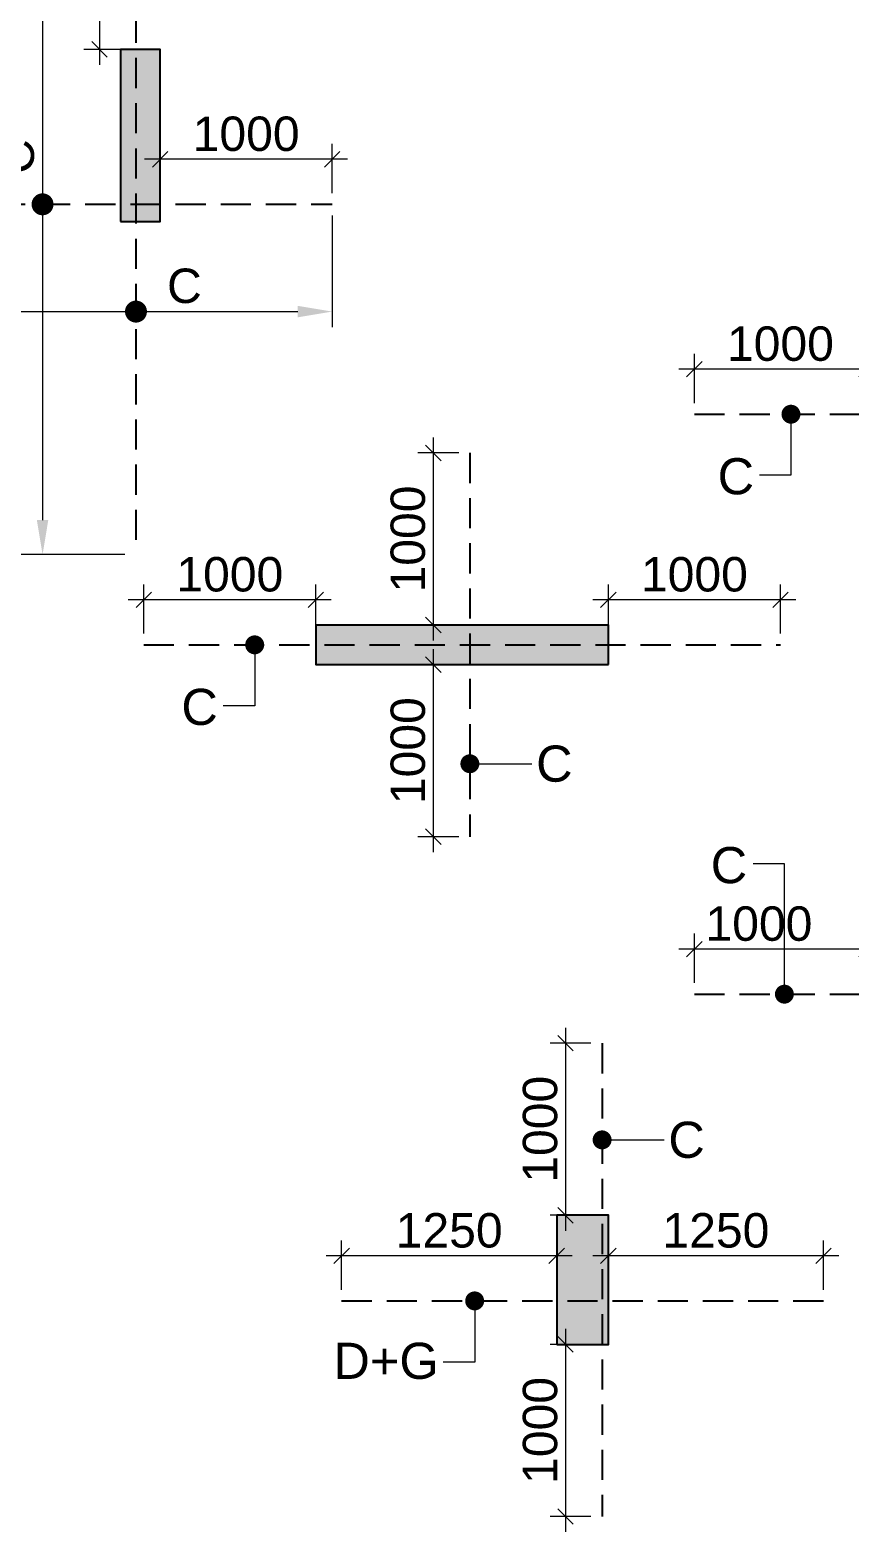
# Model space of a CAD drawing. Header units: millimetres. Extents: x 1123469 to 1752051, y -126924 to 196924.
# Drawn here: x 1480788 to 1485553, y 142484 to 151212 of the extents above; entities that cross this region are included whole.
import ezdxf

# ---------------------------------------------------------------- set-up
doc = ezdxf.new("R2010")
doc.units = ezdxf.units.MM
doc.header["$LTSCALE"] = 500
doc.header["$MEASUREMENT"] = 0
doc.header["$PDMODE"] = 34
doc.linetypes.add('CONTINOUS', pattern=[0])
doc.linetypes.add('HIDDEN', pattern=[0.375, 0.25, -0.125])
doc.layers.get('Defpoints').update_dxf_attribs({"lineweight": 0})
for name, color, linetype, lineweight in [('ARWO', 1, 'Continuous', 18), ('CUT OUT', 1, 'Continuous', 13), ('dim-M', 1, 'Continuous', 15), ('TOWER COL HATCH', 253, 'Continuous', 20)]:
    doc.layers.add(name, color=color, linetype=linetype, lineweight=lineweight)
for name, color, linetype in [('COL. DIM', 3, 'Continuous'), ('reinf.', 4, 'Continuous'), ('TEXT 1', 1, 'Continuous'), ('TOWER AREA COLUMN.', 6, 'Continuous')]:
    doc.layers.add(name, color=color, linetype=linetype)
doc.styles.add('3mm', font='arial.ttf')
doc.dimstyles.new('PARAMVEER', dxfattribs={"dimtxt": 200, "dimasz": 100, "dimexe": 0, "dimexo": 25, "dimgap": 10, "dimtad": 1, "dimdec": 0, "dimrnd": 5, "dimzin": 0, "dimdsep": 46, "dimtxsty": '3mm', "dimblk": 'OBLIQUE', "dimcen": 0.09, "dimdle": 75, "dimclrd": 1, "dimclre": 1, "dimclrt": 3, "dimadec": 0, "dimazin": 0, "dimtfac": 1, "dimtdec": 0, "dimtmove": 1, "dimatfit": 3, "dimfxl": 100, "dimtolj": 1, "dimtzin": 0, "dimlwd": 18, "dimlwe": 5, "dimarcsym": 0})
doc.dimstyles.new('PARAMVEER BEAM', dxfattribs={"dimtxt": 200, "dimasz": 100, "dimexe": 0, "dimexo": 0, "dimgap": 10, "dimtad": 1, "dimdec": 0, "dimzin": 0, "dimdsep": 46, "dimtxsty": '3mm', "dimblk": 'ARCHTICK', "dimcen": 0.09, "dimdle": 75, "dimclrd": 1, "dimclre": 1, "dimclrt": 3, "dimadec": 0, "dimazin": 0, "dimtfac": 1, "dimtdec": 0, "dimtmove": 1, "dimatfit": 3, "dimfxl": 100, "dimtolj": 1, "dimtzin": 0, "dimlwd": 18, "dimlwe": 5, "dimarcsym": 0})

# ---------------------------------------------------------------- blocks, each defined once
blk = doc.blocks.new('3tgra')
at = {"layer": 'TOWER COL HATCH'}
h = blk.add_hatch(color=253, dxfattribs=at)
h.dxf.hatch_style = 1
h.paths.add_polyline_path([(1383490.6, 87076.6), (1383720.6, 87076.6), (1383720.6, 88076.6), (1383490.6, 88076.6)])
h = blk.add_hatch(color=253, dxfattribs=at)
h.dxf.hatch_style = 1
h.paths.add_polyline_path([(1386325.6, 84501.6), (1386325.6, 84731.6), (1384625.6, 84731.6), (1384625.6, 84501.6)])
h = blk.add_hatch(color=253, dxfattribs=at)
h.dxf.hatch_style = 1
h.paths.add_polyline_path([(1386025.6, 80551.7), (1386325.6, 80551.7), (1386325.6, 81301.7), (1386025.6, 81301.7)])
at = {"layer": 'TOWER AREA COLUMN.', "color": 4}
for points in [[(1383490.6, 87076.6), (1383720.6, 87076.6), (1383720.6, 88076.6), (1383490.6, 88076.6)], [(1386325.6, 84501.6), (1386325.6, 84731.6), (1384625.6, 84731.6), (1384625.6, 84501.6)], [(1386025.6, 80551.7), (1386325.6, 80551.7), (1386325.6, 81301.7), (1386025.6, 81301.7)]]:
    blk.add_lwpolyline(points, close=True, dxfattribs=at)
blk = doc.blocks.new('_Oblique')
at = {"color": 0, "linetype": 'ByBlock', "lineweight": -2}
blk.add_line((-0.5, -0.5), (0.5, 0.5), dxfattribs=at)
blk = doc.blocks.new('*D256')
at = {"layer": 'COL. DIM', "color": 1, "lineweight": 18, "ltscale": 10, "transparency": 16777216}
blk.add_line((1480266.4, 149254.1), (1480266.4, 148074.1), dxfattribs=at)
at = {"layer": 'COL. DIM', "color": 1, "linetype": 'CONTINOUS', "lineweight": 5, "ltscale": 10, "transparency": 16777216}
for p, q in [((1479779.2, 149164.1), (1480356.4, 149164.1)), ((1481339, 148164.1), (1480176.4, 148164.1))]:
    blk.add_line(p, q, dxfattribs=at)
at = {"layer": 'Defpoints', "color": 0, "ltscale": 10, "transparency": 16777216}
for p in [(1479714.2, 149164.1), (1480266.4, 148164.1), (1481404, 148164.1)]:
    blk.add_point(p, dxfattribs=at)
at = {"layer": 'COL. DIM', "color": 1, "lineweight": 18, "ltscale": 10, "transparency": 16777216, "xscale": 90, "yscale": 90, "zscale": 90}
for p, rotation in [((1480266.4, 149164.1), 90), ((1480266.4, 148164.1), 270)]:
    blk.add_blockref('_Oblique', p, dxfattribs=dict(at, rotation=rotation))
at = {"layer": 'COL. DIM', "color": 3, "ltscale": 10, "transparency": 16777216, "insert": (1480119.3, 148664.1), "char_height": 200, "attachment_point": 5, "rotation": 90, "style": '3mm'}
blk.add_mtext('\\A1;1000', dxfattribs=at)
blk = doc.blocks.new('*D257')
at = {"layer": 'COL. DIM', "color": 1, "linetype": 'CONTINOUS', "lineweight": 5, "ltscale": 10, "transparency": 16777216}
for p, q in [((1481544.2, 150263.9), (1481544.2, 150550.5)), ((1482544.2, 150263.9), (1482544.2, 150550.5))]:
    blk.add_line(p, q, dxfattribs=at)
at = {"layer": 'COL. DIM', "color": 1, "lineweight": 18, "ltscale": 10, "transparency": 16777216}
blk.add_line((1482634.2, 150460.5), (1481454.2, 150460.5), dxfattribs=at)
at = {"layer": 'Defpoints', "color": 0, "ltscale": 10, "transparency": 16777216}
for p in [(1481544.2, 150460.5), (1481544.2, 150198.9), (1482544.2, 150198.9)]:
    blk.add_point(p, dxfattribs=at)
at = {"layer": 'COL. DIM', "color": 1, "lineweight": 18, "ltscale": 10, "transparency": 16777216, "xscale": 90, "yscale": 90, "zscale": 90, "rotation": 180}
blk.add_blockref('_Oblique', (1481544.2, 150460.5), dxfattribs=at)
at = {"layer": 'COL. DIM', "color": 1, "lineweight": 18, "ltscale": 10, "transparency": 16777216, "xscale": 90, "yscale": 90, "zscale": 90}
blk.add_blockref('_Oblique', (1482544.2, 150460.5), dxfattribs=at)
at = {"layer": 'COL. DIM', "color": 3, "ltscale": 10, "transparency": 16777216, "insert": (1482044.2, 150607.6), "char_height": 200, "attachment_point": 5, "style": '3mm'}
blk.add_mtext('\\A1;1000', dxfattribs=at)
blk = doc.blocks.new('*D258')
at = {"layer": 'COL. DIM', "color": 1, "lineweight": 18, "ltscale": 10, "transparency": 16777216}
blk.add_line((1481191.6, 152189.1), (1481191.6, 151009.1), dxfattribs=at)
at = {"layer": 'COL. DIM', "color": 1, "linetype": 'CONTINOUS', "lineweight": 5, "ltscale": 10, "transparency": 16777216}
for p, q in [((1481339, 152099.1), (1481101.6, 152099.1)), ((1481339, 151099.1), (1481101.6, 151099.1))]:
    blk.add_line(p, q, dxfattribs=at)
at = {"layer": 'Defpoints', "color": 0, "ltscale": 10, "transparency": 16777216}
for p in [(1481404, 152099.1), (1481191.6, 151099.1), (1481404, 151099.1)]:
    blk.add_point(p, dxfattribs=at)
at = {"layer": 'COL. DIM', "color": 1, "lineweight": 18, "ltscale": 10, "transparency": 16777216, "xscale": 90, "yscale": 90, "zscale": 90}
for p, rotation in [((1481191.6, 152099.1), 90), ((1481191.6, 151099.1), 270)]:
    blk.add_blockref('_Oblique', p, dxfattribs=dict(at, rotation=rotation))
at = {"layer": 'COL. DIM', "color": 3, "ltscale": 10, "transparency": 16777216, "insert": (1481044.5, 151664.9), "char_height": 200, "attachment_point": 5, "rotation": 90, "style": '3mm'}
blk.add_mtext('\\A1;1000', dxfattribs=at)
blk = doc.blocks.new('*D260')
at = {"layer": 'COL. DIM', "color": 1, "linetype": 'CONTINOUS', "lineweight": 5, "ltscale": 10, "transparency": 16777216}
for p, q in [((1478484.2, 150133.9), (1478484.2, 149485.5)), ((1482544.2, 150133.9), (1482544.2, 149485.5))]:
    blk.add_line(p, q, dxfattribs=at)
at = {"layer": 'COL. DIM', "color": 1, "lineweight": 18, "ltscale": 10, "transparency": 16777216}
blk.add_line((1478684.2, 149575.5), (1482344.2, 149575.5), dxfattribs=at)
at = {"layer": 'COL. DIM', "color": 1, "ltscale": 10, "transparency": 16777216}
for points in [[(1478684.2, 149608.8), (1478684.2, 149542.1), (1478484.2, 149575.5)], [(1482344.2, 149608.8), (1482344.2, 149542.1), (1482544.2, 149575.5)]]:
    blk.add_solid(points, dxfattribs=at)
at = {"layer": 'Defpoints', "color": 0, "ltscale": 10, "transparency": 16777216}
for p in [(1478484.2, 150198.9), (1482544.2, 150198.9), (1482544.2, 149575.5)]:
    blk.add_point(p, dxfattribs=at)
at = {"layer": 'COL. DIM', "color": 3, "ltscale": 10, "transparency": 16777216, "insert": (1481685.4, 149723.9), "char_height": 200, "attachment_point": 5, "style": '3mm'}
blk.add_mtext('\\A1;C', dxfattribs=at)
blk = doc.blocks.new('*D261')
at = {"layer": 'COL. DIM', "color": 1, "linetype": 'CONTINOUS', "lineweight": 5, "ltscale": 10, "transparency": 16777216}
for p, q in [((1481339, 152099.1), (1480771.1, 152099.1)), ((1481339, 148164.1), (1480771.1, 148164.1))]:
    blk.add_line(p, q, dxfattribs=at)
at = {"layer": 'COL. DIM', "color": 1, "lineweight": 18, "ltscale": 10, "transparency": 16777216}
blk.add_line((1480861.1, 151899.1), (1480861.1, 148364.1), dxfattribs=at)
at = {"layer": 'COL. DIM', "color": 1, "ltscale": 10, "transparency": 16777216}
for points in [[(1480827.8, 151899.1), (1480894.4, 151899.1), (1480861.1, 152099.1)], [(1480827.8, 148364.1), (1480894.4, 148364.1), (1480861.1, 148164.1)]]:
    blk.add_solid(points, dxfattribs=at)
at = {"layer": 'Defpoints', "color": 0, "ltscale": 10, "transparency": 16777216}
for p in [(1481404, 152099.1), (1480861.1, 148164.1), (1481404, 148164.1)]:
    blk.add_point(p, dxfattribs=at)
at = {"layer": 'COL. DIM', "color": 3, "ltscale": 10, "transparency": 16777216, "insert": (1480712.7, 150475.4), "char_height": 200, "attachment_point": 5, "rotation": 90, "style": '3mm'}
blk.add_mtext('\\A1;C', dxfattribs=at)
blk = doc.blocks.new('*D262')
at = {"layer": 'COL. DIM', "color": 1, "lineweight": 18, "ltscale": 10, "transparency": 16777216}
blk.add_line((1483132, 147614.1), (1483132, 146434.1), dxfattribs=at)
at = {"layer": 'COL. DIM', "color": 1, "linetype": 'CONTINOUS', "lineweight": 5, "ltscale": 10, "transparency": 16777216}
for p, q in [((1483279.4, 147524.1), (1483042, 147524.1)), ((1483279.4, 146524.1), (1483042, 146524.1))]:
    blk.add_line(p, q, dxfattribs=at)
at = {"layer": 'Defpoints', "color": 0, "ltscale": 10, "transparency": 16777216}
for p in [(1483344.4, 147524.1), (1483132, 146524.1), (1483344.4, 146524.1)]:
    blk.add_point(p, dxfattribs=at)
at = {"layer": 'COL. DIM', "color": 1, "lineweight": 18, "ltscale": 10, "transparency": 16777216, "xscale": 90, "yscale": 90, "zscale": 90}
for p, rotation in [((1483132, 147524.1), 90), ((1483132, 146524.1), 270)]:
    blk.add_blockref('_Oblique', p, dxfattribs=dict(at, rotation=rotation))
at = {"layer": 'COL. DIM', "color": 3, "ltscale": 10, "transparency": 16777216, "insert": (1482984.9, 147024.1), "char_height": 200, "attachment_point": 5, "rotation": 90, "style": '3mm'}
blk.add_mtext('\\A1;1000', dxfattribs=at)
blk = doc.blocks.new('_ArchTick')
at = {"color": 0, "linetype": 'ByBlock', "const_width": 0.15}
blk.add_lwpolyline([(-0.5, -0.5), (0.5, 0.5)], dxfattribs=at)
blk = doc.blocks.new('*D263')
at = {"layer": 'COL. DIM', "color": 1, "linetype": 'CONTINOUS', "lineweight": 5, "ltscale": 10, "transparency": 16777216}
for p, q in [((1481449.2, 147704.1), (1481449.2, 147990.6)), ((1482449.2, 147704.1), (1482449.2, 147990.6))]:
    blk.add_line(p, q, dxfattribs=at)
at = {"layer": 'COL. DIM', "color": 1, "lineweight": 18, "ltscale": 10, "transparency": 16777216}
blk.add_line((1482539.2, 147900.6), (1481359.2, 147900.6), dxfattribs=at)
at = {"layer": 'Defpoints', "color": 0, "ltscale": 10, "transparency": 16777216}
for p in [(1481449.2, 147900.6), (1481449.2, 147639.1), (1482449.2, 147639.1)]:
    blk.add_point(p, dxfattribs=at)
at = {"layer": 'COL. DIM', "color": 1, "lineweight": 18, "ltscale": 10, "transparency": 16777216, "xscale": 90, "yscale": 90, "zscale": 90, "rotation": 180}
blk.add_blockref('_Oblique', (1481449.2, 147900.6), dxfattribs=at)
at = {"layer": 'COL. DIM', "color": 1, "lineweight": 18, "ltscale": 10, "transparency": 16777216, "xscale": 90, "yscale": 90, "zscale": 90}
blk.add_blockref('_Oblique', (1482449.2, 147900.6), dxfattribs=at)
at = {"layer": 'COL. DIM', "color": 3, "ltscale": 10, "transparency": 16777216, "insert": (1481949.2, 148047.7), "char_height": 200, "attachment_point": 5, "style": '3mm'}
blk.add_mtext('\\A1;1000', dxfattribs=at)
blk = doc.blocks.new('*D264')
at = {"layer": 'COL. DIM', "color": 1, "linetype": 'CONTINOUS', "lineweight": 5, "ltscale": 10, "transparency": 16777216}
for p, q in [((1484149.2, 147704.1), (1484149.2, 147990.6)), ((1485149.2, 147704.1), (1485149.2, 147990.6))]:
    blk.add_line(p, q, dxfattribs=at)
at = {"layer": 'COL. DIM', "color": 1, "lineweight": 18, "ltscale": 10, "transparency": 16777216}
blk.add_line((1485239.2, 147900.6), (1484059.2, 147900.6), dxfattribs=at)
at = {"layer": 'Defpoints', "color": 0, "ltscale": 10, "transparency": 16777216}
for p in [(1484149.2, 147900.6), (1484149.2, 147639.1), (1485149.2, 147639.1)]:
    blk.add_point(p, dxfattribs=at)
at = {"layer": 'COL. DIM', "color": 1, "lineweight": 18, "ltscale": 10, "transparency": 16777216, "xscale": 90, "yscale": 90, "zscale": 90, "rotation": 180}
blk.add_blockref('_Oblique', (1484149.2, 147900.6), dxfattribs=at)
at = {"layer": 'COL. DIM', "color": 1, "lineweight": 18, "ltscale": 10, "transparency": 16777216, "xscale": 90, "yscale": 90, "zscale": 90}
blk.add_blockref('_Oblique', (1485149.2, 147900.6), dxfattribs=at)
at = {"layer": 'COL. DIM', "color": 3, "ltscale": 10, "transparency": 16777216, "insert": (1484649.2, 148047.7), "char_height": 200, "attachment_point": 5, "style": '3mm'}
blk.add_mtext('\\A1;1000', dxfattribs=at)
blk = doc.blocks.new('*D265')
at = {"layer": 'COL. DIM', "color": 1, "lineweight": 18, "ltscale": 10, "transparency": 16777216}
blk.add_line((1483132, 148844.1), (1483132, 147664.1), dxfattribs=at)
at = {"layer": 'COL. DIM', "color": 1, "linetype": 'CONTINOUS', "lineweight": 5, "ltscale": 10, "transparency": 16777216}
for p, q in [((1483279.4, 148754.1), (1483042, 148754.1)), ((1483279.4, 147754.1), (1483042, 147754.1))]:
    blk.add_line(p, q, dxfattribs=at)
at = {"layer": 'Defpoints', "color": 0, "ltscale": 10, "transparency": 16777216}
for p in [(1483344.4, 148754.1), (1483132, 147754.1), (1483344.4, 147754.1)]:
    blk.add_point(p, dxfattribs=at)
at = {"layer": 'COL. DIM', "color": 1, "lineweight": 18, "ltscale": 10, "transparency": 16777216, "xscale": 90, "yscale": 90, "zscale": 90}
for p, rotation in [((1483132, 148754.1), 90), ((1483132, 147754.1), 270)]:
    blk.add_blockref('_Oblique', p, dxfattribs=dict(at, rotation=rotation))
at = {"layer": 'COL. DIM', "color": 3, "ltscale": 10, "transparency": 16777216, "insert": (1482984.9, 148254.1), "char_height": 200, "attachment_point": 5, "rotation": 90, "style": '3mm'}
blk.add_mtext('\\A1;1000', dxfattribs=at)
blk = doc.blocks.new('*D271')
at = {"layer": 'COL. DIM', "color": 1, "linetype": 'CONTINOUS', "lineweight": 5, "ltscale": 10, "transparency": 16777216}
for p, q in [((1484649.2, 149044.2), (1484649.2, 149330.8)), ((1485649.2, 149044.2), (1485649.2, 149330.8))]:
    blk.add_line(p, q, dxfattribs=at)
at = {"layer": 'COL. DIM', "color": 1, "lineweight": 18, "ltscale": 10, "transparency": 16777216}
blk.add_line((1485739.2, 149240.8), (1484559.2, 149240.8), dxfattribs=at)
at = {"layer": 'Defpoints', "color": 0, "ltscale": 10, "transparency": 16777216}
for p in [(1484649.2, 149240.8), (1484649.2, 148979.2), (1485649.2, 148979.2)]:
    blk.add_point(p, dxfattribs=at)
at = {"layer": 'COL. DIM', "color": 1, "lineweight": 18, "ltscale": 10, "transparency": 16777216, "xscale": 90, "yscale": 90, "zscale": 90, "rotation": 180}
blk.add_blockref('_Oblique', (1484649.2, 149240.8), dxfattribs=at)
at = {"layer": 'COL. DIM', "color": 1, "lineweight": 18, "ltscale": 10, "transparency": 16777216, "xscale": 90, "yscale": 90, "zscale": 90}
blk.add_blockref('_Oblique', (1485649.2, 149240.8), dxfattribs=at)
at = {"layer": 'COL. DIM', "color": 3, "ltscale": 10, "transparency": 16777216, "insert": (1485149.2, 149387.9), "char_height": 200, "attachment_point": 5, "style": '3mm'}
blk.add_mtext('\\A1;1000', dxfattribs=at)
blk = doc.blocks.new('*D337')
at = {"layer": 'COL. DIM', "color": 1, "linetype": 'CONTINOUS', "lineweight": 5, "ltscale": 10, "transparency": 16777216}
for p, q in [((1484649.3, 145674.2), (1484649.3, 145960.8)), ((1485649.3, 145674.2), (1485649.3, 145960.8))]:
    blk.add_line(p, q, dxfattribs=at)
at = {"layer": 'COL. DIM', "color": 1, "lineweight": 18, "ltscale": 10, "transparency": 16777216}
blk.add_line((1485739.3, 145870.8), (1484559.3, 145870.8), dxfattribs=at)
at = {"layer": 'Defpoints', "color": 0, "ltscale": 10, "transparency": 16777216}
for p in [(1484649.3, 145870.8), (1484649.3, 145609.2), (1485649.3, 145609.2)]:
    blk.add_point(p, dxfattribs=at)
at = {"layer": 'COL. DIM', "color": 1, "lineweight": 18, "ltscale": 10, "transparency": 16777216, "xscale": 90, "yscale": 90, "zscale": 90, "rotation": 180}
blk.add_blockref('_Oblique', (1484649.3, 145870.8), dxfattribs=at)
at = {"layer": 'COL. DIM', "color": 1, "lineweight": 18, "ltscale": 10, "transparency": 16777216, "xscale": 90, "yscale": 90, "zscale": 90}
blk.add_blockref('_Oblique', (1485649.3, 145870.8), dxfattribs=at)
at = {"layer": 'COL. DIM', "color": 3, "ltscale": 10, "transparency": 16777216, "insert": (1485024.3, 146017.9), "char_height": 200, "attachment_point": 5, "style": '3mm'}
blk.add_mtext('\\A1;1000', dxfattribs=at)
blk = doc.blocks.new('*D340')
at = {"layer": 'COL. DIM', "color": 1, "lineweight": 18, "ltscale": 10, "transparency": 16777216}
blk.add_line((1483900.5, 143664.2), (1483900.5, 142484.2), dxfattribs=at)
at = {"layer": 'COL. DIM', "color": 1, "linetype": 'CONTINOUS', "lineweight": 5, "ltscale": 10, "transparency": 16777216}
for p, q in [((1484047.9, 143574.2), (1483810.5, 143574.2)), ((1484047.9, 142574.2), (1483810.5, 142574.2))]:
    blk.add_line(p, q, dxfattribs=at)
at = {"layer": 'Defpoints', "color": 0, "ltscale": 10, "transparency": 16777216}
for p in [(1484112.9, 143574.2), (1483900.5, 142574.2), (1484112.9, 142574.2)]:
    blk.add_point(p, dxfattribs=at)
at = {"layer": 'COL. DIM', "color": 1, "lineweight": 18, "ltscale": 10, "transparency": 16777216, "xscale": 90, "yscale": 90, "zscale": 90}
for p, rotation in [((1483900.5, 143574.2), 90), ((1483900.5, 142574.2), 270)]:
    blk.add_blockref('_Oblique', p, dxfattribs=dict(at, rotation=rotation))
at = {"layer": 'COL. DIM', "color": 3, "ltscale": 10, "transparency": 16777216, "insert": (1483753.4, 143074.2), "char_height": 200, "attachment_point": 5, "rotation": 90, "style": '3mm'}
blk.add_mtext('\\A1;1000', dxfattribs=at)
blk = doc.blocks.new('*D341')
at = {"layer": 'COL. DIM', "color": 1, "linetype": 'CONTINOUS', "lineweight": 5, "ltscale": 10, "transparency": 16777216}
for p, q in [((1482599.2, 143891.9), (1482599.2, 144178.4)), ((1483849.2, 143891.9), (1483849.2, 144178.4))]:
    blk.add_line(p, q, dxfattribs=at)
at = {"layer": 'COL. DIM', "color": 1, "lineweight": 18, "ltscale": 10, "transparency": 16777216}
blk.add_line((1483939.2, 144088.4), (1482509.2, 144088.4), dxfattribs=at)
at = {"layer": 'Defpoints', "color": 0, "ltscale": 10, "transparency": 16777216}
for p in [(1482599.2, 144088.4), (1482599.2, 143826.9), (1483849.2, 143826.9)]:
    blk.add_point(p, dxfattribs=at)
at = {"layer": 'COL. DIM', "color": 1, "lineweight": 18, "ltscale": 10, "transparency": 16777216, "xscale": 90, "yscale": 90, "zscale": 90, "rotation": 180}
blk.add_blockref('_Oblique', (1482599.2, 144088.4), dxfattribs=at)
at = {"layer": 'COL. DIM', "color": 1, "lineweight": 18, "ltscale": 10, "transparency": 16777216, "xscale": 90, "yscale": 90, "zscale": 90}
blk.add_blockref('_Oblique', (1483849.2, 144088.4), dxfattribs=at)
at = {"layer": 'COL. DIM', "color": 3, "ltscale": 10, "transparency": 16777216, "insert": (1483224.2, 144235.5), "char_height": 200, "attachment_point": 5, "style": '3mm'}
blk.add_mtext('\\A1;1250', dxfattribs=at)
blk = doc.blocks.new('*D342')
at = {"layer": 'COL. DIM', "color": 1, "linetype": 'CONTINOUS', "lineweight": 5, "ltscale": 10, "transparency": 16777216}
for p, q in [((1484149.2, 143891.9), (1484149.2, 144178.4)), ((1485399.2, 143891.9), (1485399.2, 144178.4))]:
    blk.add_line(p, q, dxfattribs=at)
at = {"layer": 'COL. DIM', "color": 1, "lineweight": 18, "ltscale": 10, "transparency": 16777216}
blk.add_line((1485489.2, 144088.4), (1484059.2, 144088.4), dxfattribs=at)
at = {"layer": 'Defpoints', "color": 0, "ltscale": 10, "transparency": 16777216}
for p in [(1484149.2, 144088.4), (1484149.2, 143826.9), (1485399.2, 143826.9)]:
    blk.add_point(p, dxfattribs=at)
at = {"layer": 'COL. DIM', "color": 1, "lineweight": 18, "ltscale": 10, "transparency": 16777216, "xscale": 90, "yscale": 90, "zscale": 90, "rotation": 180}
blk.add_blockref('_Oblique', (1484149.2, 144088.4), dxfattribs=at)
at = {"layer": 'COL. DIM', "color": 1, "lineweight": 18, "ltscale": 10, "transparency": 16777216, "xscale": 90, "yscale": 90, "zscale": 90}
blk.add_blockref('_Oblique', (1485399.2, 144088.4), dxfattribs=at)
at = {"layer": 'COL. DIM', "color": 3, "ltscale": 10, "transparency": 16777216, "insert": (1484774.2, 144235.5), "char_height": 200, "attachment_point": 5, "style": '3mm'}
blk.add_mtext('\\A1;1250', dxfattribs=at)
blk = doc.blocks.new('*D343')
at = {"layer": 'COL. DIM', "color": 1, "lineweight": 18, "ltscale": 10, "transparency": 16777216}
blk.add_line((1483900.5, 145414.2), (1483900.5, 144234.2), dxfattribs=at)
at = {"layer": 'COL. DIM', "color": 1, "linetype": 'CONTINOUS', "lineweight": 5, "ltscale": 10, "transparency": 16777216}
for p, q in [((1484047.9, 145324.2), (1483810.5, 145324.2)), ((1484047.9, 144324.2), (1483810.5, 144324.2))]:
    blk.add_line(p, q, dxfattribs=at)
at = {"layer": 'Defpoints', "color": 0, "ltscale": 10, "transparency": 16777216}
for p in [(1484112.9, 145324.2), (1483900.5, 144324.2), (1484112.9, 144324.2)]:
    blk.add_point(p, dxfattribs=at)
at = {"layer": 'COL. DIM', "color": 1, "lineweight": 18, "ltscale": 10, "transparency": 16777216, "xscale": 90, "yscale": 90, "zscale": 90}
for p, rotation in [((1483900.5, 145324.2), 90), ((1483900.5, 144324.2), 270)]:
    blk.add_blockref('_Oblique', p, dxfattribs=dict(at, rotation=rotation))
at = {"layer": 'COL. DIM', "color": 3, "ltscale": 10, "transparency": 16777216, "insert": (1483753.4, 144824.2), "char_height": 200, "attachment_point": 5, "rotation": 90, "style": '3mm'}
blk.add_mtext('\\A1;1000', dxfattribs=at)

msp = doc.modelspace()

# ---------------------------------------------------------------- linework, layer by layer
at = {"layer": 'dim-M', "color": 4, "ltscale": 10, "const_width": 63.8}
for points in [[(1480829.2, 150198.9, 1), (1480893, 150198.9, 1)], [(1481372.1, 149575.5, 1), (1481435.9, 149575.5, 1)]]:
    msp.add_lwpolyline(points, format="xyb", close=True, dxfattribs=at)
at = {"layer": 'reinf.', "color": 4, "linetype": 'HIDDEN', "ltscale": 1.4}
for p, q in [((1481404, 152099.1), (1481404, 148164.1)), ((1478484.2, 150198.9), (1482544.2, 150198.9)), ((1484649.2, 148979.2), (1487834.2, 148979.2)), ((1483344.4, 148754.1), (1483344.4, 146524.1)), ((1481449.2, 147639.1), (1485149.2, 147639.1)), ((1484649.3, 145609.2), (1487833.6, 145609.2)), ((1484112.9, 145324.2), (1484112.9, 142574.2)), ((1482599.2, 143826.9), (1485399.2, 143826.9))]:
    msp.add_line(p, q, dxfattribs=at)

# ---------------------------------------------------------------- block references
at = {"layer": 'CUT OUT', "color": 4}
msp.add_blockref('3tgra', (97823.6, 63022.5), dxfattribs=at)

# ---------------------------------------------------------------- texts
at = {"layer": 'TEXT 1', "color": 2, "linetype": 'ByBlock', "style": '3mm'}
for s, p in [('C', (1484784.3, 148513.7, -0.1)), ('C', (1481667.7, 147173.5, -0.1)), ('C', (1483729.4, 146843.9, -0.1)), ('C', (1484744.1, 146254.1, -0.1)), ('C', (1484497.8, 144658.2, -0.1)), ('D+G', (1482551.6, 143373.7, -0.1))]:
    msp.add_text(s, height=210, dxfattribs=at).set_placement(p)

# ---------------------------------------------------------------- dimensions: what is measured, and where the dimension line sits
at = {"layer": 'COL. DIM', "color": 6, "ltscale": 10}
for base, p1, p2, angle, picture, middle in [((1481191.6, 151099.1), (1481404, 152099.1), (1481404, 151099.1), 90, '*D258', (1481191.6, 151664.9)), ((1484649.3, 145870.8), (1485649.3, 145609.2), (1484649.3, 145609.2), 180, '*D337', (1485024.3, 145870.8)), ((1482599.2, 144088.4), (1483849.2, 143826.9), (1482599.2, 143826.9), 180, '*D341', (1483224.2, 144088.4))]:
    dim = msp.add_linear_dim(base=base, p1=p1, p2=p2, angle=angle, dimstyle='PARAMVEER', override={"dimasz": 90, "dimexe": 90, "dimexo": 65, "dimgap": 45, "dimpost": '\\X', "dimdle": 90, "dimfxl": 0.18, "dimarcsym": 1}, dxfattribs=at)
    dim.commit()
    dim.dimension.update_dxf_attribs({"geometry": picture, "text_midpoint": middle, "dimtype": 160})
dim = msp.add_linear_dim(base=(1480861.1, 148164.1), p1=(1481404, 152099.1), p2=(1481404, 148164.1), angle=90, text='C', dimstyle='PARAMVEER', override={"dimasz": 200, "dimexe": 90, "dimexo": 65, "dimgap": 45, "dimpost": '\\X', "dimsah": 1, "dimdle": 90, "dimfxl": 0.18, "dimarcsym": 1}, dxfattribs=at)
dim.commit()
dim.dimension.update_dxf_attribs({"geometry": '*D261', "text_midpoint": (1480861.1, 150475.4), "dimtype": 160})
for base, p1, p2, angle, picture, middle in [((1481544.2, 150460.5), (1482544.2, 150198.9), (1481544.2, 150198.9), 180, '*D257', (1482044.2, 150607.6)), ((1484649.2, 149240.8), (1485649.2, 148979.2), (1484649.2, 148979.2), 180, '*D271', (1485149.2, 149387.9)), ((1480266.4, 148164.1), (1479714.2, 149164.1), (1481404, 148164.1), 90, '*D256', (1480119.3, 148664.1)), ((1483132, 147754.1), (1483344.4, 148754.1), (1483344.4, 147754.1), 90, '*D265', (1482984.9, 148254.1)), ((1481449.2, 147900.6), (1482449.2, 147639.1), (1481449.2, 147639.1), 180, '*D263', (1481949.2, 148047.7)), ((1484149.2, 147900.6), (1485149.2, 147639.1), (1484149.2, 147639.1), 180, '*D264', (1484649.2, 148047.7)), ((1483132, 146524.1), (1483344.4, 147524.1), (1483344.4, 146524.1), 90, '*D262', (1482984.9, 147024.1)), ((1483900.5, 144324.2), (1484112.9, 145324.2), (1484112.9, 144324.2), 90, '*D343', (1483753.4, 144824.2)), ((1484149.2, 144088.4), (1485399.2, 143826.9), (1484149.2, 143826.9), 180, '*D342', (1484774.2, 144235.5)), ((1483900.5, 142574.2), (1484112.9, 143574.2), (1484112.9, 142574.2), 90, '*D340', (1483753.4, 143074.2))]:
    dim = msp.add_linear_dim(base=base, p1=p1, p2=p2, angle=angle, dimstyle='PARAMVEER', override={"dimasz": 90, "dimexe": 90, "dimexo": 65, "dimgap": 45, "dimpost": '\\X', "dimdle": 90, "dimfxl": 0.18, "dimarcsym": 1}, dxfattribs=at)
    dim.commit()
    dim.dimension.update_dxf_attribs({"geometry": picture, "text_midpoint": middle})
dim = msp.add_linear_dim(base=(1482544.2, 149575.5), p1=(1478484.2, 150198.9), p2=(1482544.2, 150198.9), text='C', dimstyle='PARAMVEER', override={"dimasz": 200, "dimexe": 90, "dimexo": 65, "dimgap": 45, "dimpost": '\\X', "dimsah": 1, "dimdle": 90, "dimfxl": 0.18, "dimarcsym": 1}, dxfattribs=at)
dim.commit()
dim.dimension.update_dxf_attribs({"geometry": '*D260', "text_midpoint": (1481685.4, 149575.5), "dimtype": 160})

# ---------------------------------------------------------------- leaders
at = {"layer": 'ARWO', "color": 1}
for points in [[(1485210.4, 148979.2), (1485210.4, 148624.5), (1485027.9, 148624.5)], [(1482093.8, 147639.1), (1482093.8, 147284.3), (1481911.3, 147284.3)], [(1483344.4, 146948.1), (1483704.9, 146948.1)], [(1485172.3, 145609.2), (1485172.3, 146366.2), (1484989.9, 146366.2)], [(1484112.9, 144762.5), (1484473.4, 144762.5)], [(1483372.3, 143826.9), (1483372.3, 143471.6), (1483189.9, 143471.6)]]:
    msp.add_leader(points, dimstyle='PARAMVEER BEAM', override={"dimasz": 110, "dimtad": 0, "dimldrblk": 'Dot', "dimfxl": 0, "dimarcsym": 1}, dxfattribs=at)

doc.saveas('drawing.dxf')
